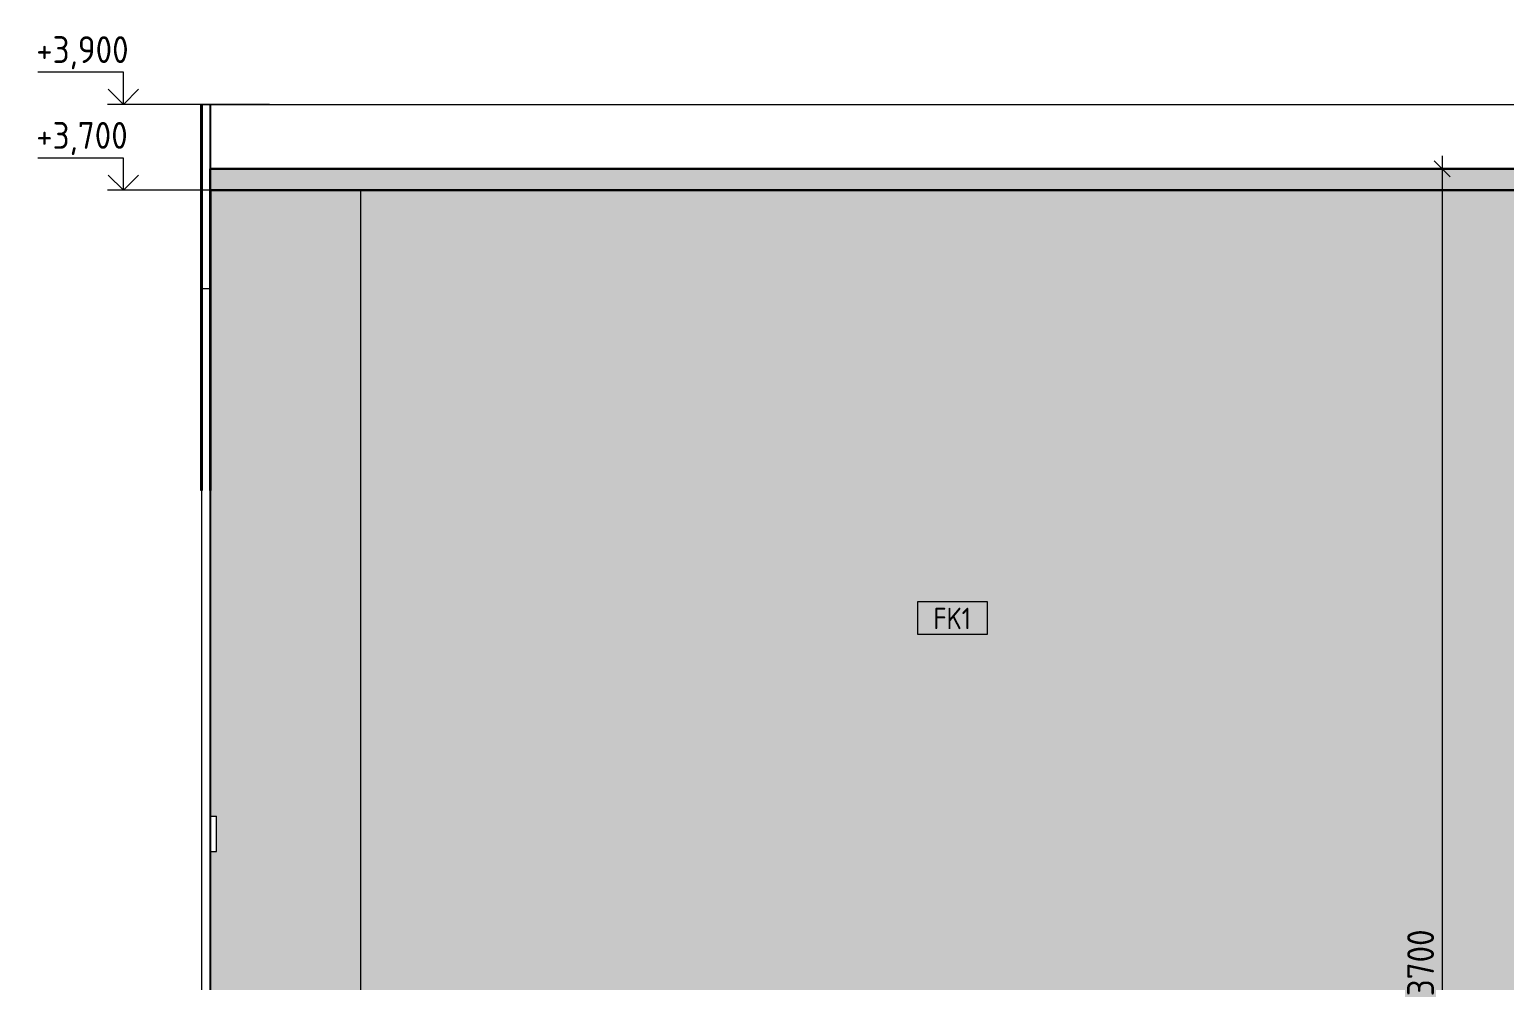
# Model space of a CAD drawing. Header units: millimetres. Extents: x 855 to 54851, y -2301 to 5636.
# Drawn here: x 47970 to 51410, y 1858 to 4075 of the extents above; entities that cross this region are included whole.
import ezdxf

# ---------------------------------------------------------------- set-up
doc = ezdxf.new("R2010")
doc.units = ezdxf.units.MM
for name, color, linetype, lineweight in [('A-ANNO-DIMS', 7, 'Continuous', 9), ('A-ANNO-DIMS-25', 7, 'Continuous', 9), ('A-FLOR', 7, 'Continuous', 9), ('A-WALL-IDEN', 7, 'Continuous', 9), ('A-WALL-PATT', 7, 'Continuous', 9), ('E-ELEC-EQPM', 7, 'Continuous', 9), ('G-ANNO-DIMS', 7, 'Continuous', 9), ('G-ANNO-DIMS-1', 7, 'Continuous', 20), ('I-WALL', 7, 'Continuous', 9)]:
    doc.layers.add(name, color=color, linetype=linetype, lineweight=lineweight)
for name, color, linetype, lineweight, true_color in [('A-CLNG-1', 7, 'Continuous', 9, 0x787878), ('A-CLNG-FNSH-1', 7, 'Continuous', 30, 0x3c3c3c), ('A-WALL-5', 7, 'Continuous', 40, 0x3c3c3c), ('A-WALL-FNSH-3', 7, 'Continuous', 30, 0x3c3c3c), ('I-WALL-1', 7, 'Continuous', 9, 0x787878)]:
    doc.layers.add(name, color=color, linetype=linetype, lineweight=lineweight, true_color=true_color)
doc.styles.add('GOST Common_7', font='GOST_Common.ttf', dxfattribs={"width": 0.9, "height": 50})
doc.styles.add('ISOCPEUR_2', font='isocpeur.ttf', dxfattribs={"width": 0.9, "height": 62.5})
doc.dimstyles.new('ISO-2_5_0_9К_БОЛЬШОЙ_1', dxfattribs={"dimscale": 304.8, "dimtxt": 62.248823, "dimasz": 0.123031, "dimexe": 0.098425, "dimexo": 0.246063, "dimgap": 0, "dimtad": 1, "dimdec": 0, "dimrnd": 10, "dimzin": 0, "dimdsep": 46, "dimtxsty": 'ISOCPEUR_2', "dimblk1": 'OBLIQUE', "dimblk2": 'OBLIQUE', "dimsah": 1, "dimcen": 0.09, "dimdle": 0.098425, "dimazin": 0, "dimtfac": 1, "dimtdec": 4, "dimtix": 1, "dimtmove": 0, "dimatfit": 3, "dimfxl": 1, "dimtvp": 1, "dimtolj": 1, "dimtzin": 0, "dimarcsym": 2})

# ---------------------------------------------------------------- blocks, each defined once
blk = doc.blocks.new('Рамки - Рамка х1-25282438-Развертка 1_67-4')
at = {"layer": 'E-ELEC-EQPM'}
for p, q in [((171, 2241), (185, 2241)), ((185, 2159), (185, 2241)), ((171, 2159), (185, 2159))]:
    blk.add_line(p, q, dxfattribs=at)
blk = doc.blocks.new('Высотные отметки - Стрелка_Верх-17668718-Развертка 1_67-4')
at = {"layer": 'G-ANNO-DIMS'}
for p, q in [((-32.1, 3975), (-232.1, 3975)), ((-32.1, 3900), (-32.1, 3975)), ((5.8, 3900), (-69.2, 3900))]:
    blk.add_line(p, q, dxfattribs=at)
at = {"layer": 'G-ANNO-DIMS-1'}
for q in [(-67.5, 3935.4), (3.2, 3935.4)]:
    blk.add_line((-32.1, 3900), q, dxfattribs=at)
blk = doc.blocks.new('DIMBLOCK53-Развертка 1_67-4')
at = {"layer": 'A-ANNO-DIMS-25', "lineweight": 20}
for p, q in [((51265.1, 3750), (51246.4, 3768.8)), ((51265.1, 3750), (51283.9, 3731.2)), ((51265.1, 50), (51246.4, 68.7)), ((51265.1, 50), (51283.9, 31.2))]:
    blk.add_line(p, q, dxfattribs=at)
at = {"layer": 'A-ANNO-DIMS-25'}
for p, q in [((51265.1, 3780), (51265.1, 50)), ((51216.6, 3750), (51295.1, 3750)), ((51265.1, 3750), (51216.6, 3750)), ((51216.6, 50), (51295.1, 50)), ((51265.1, 50), (51216.6, 50))]:
    blk.add_line(p, q, dxfattribs=at)
at = {"layer": 'A-ANNO-DIMS-25', "color": 0, "insert": (51183.5, 1821), "char_height": 62.5, "width": 189.619, "attachment_point": 1, "rotation": 90, "line_spacing_factor": 1.149209, "style": 'ISOCPEUR_2'}
blk.add_mtext('3700', dxfattribs=at)
blk = doc.blocks.new('_Oblique')
at = {"color": 0, "linetype": 'ByBlock', "lineweight": -2}
blk.add_line((-0.5, -0.5), (0.5, 0.5), dxfattribs=at)
blk = doc.blocks.new('М_стена_0001 - Типоразмер_без рамки-25382661-Развертка 1_67-4')
at = {"layer": 'A-WALL-IDEN'}
for p, q in [((1983.5, 2740.3), (1820.3, 2740.3)), ((1820.3, 2740.3), (1820.3, 2665.3)), ((1983.5, 2665.3), (1983.5, 2740.3)), ((1820.3, 2665.3), (1983.5, 2665.3))]:
    blk.add_line(p, q, dxfattribs=at)

msp = doc.modelspace()

# ---------------------------------------------------------------- hatches: boundary and pattern name
at = {"layer": 'A-CLNG-1'}
msp.add_hatch(color=256, dxfattribs=at).paths.add_polyline_path([(51606.1, 3700), (54821.1, 3700), (54821.1, 3750), (48391.1, 3750), (48391.1, 3700), (49988.5, 3700)])
at = {"layer": 'A-WALL-PATT'}
h = msp.add_hatch(color=256, dxfattribs=at)
h.paths.add_polyline_path([(48392.1, 0), (48398.5, 0), (48398.5, 504), (48392.1, 504), (48392.1, 0.6)])
h.paths.add_polyline_path([(48741.1, 0), (48741.1, 497.9), (48738.5, 497.9), (48738.5, 0)])
h.paths.add_polyline_path([(48509.9, 520), (48741.1, 520), (48741.1, 3700), (48392.1, 3700), (48392.1, 2241), (48406.1, 2241), (48406.1, 2159), (48392.1, 2159), (48392.1, 520), (48508.1, 520)])
h = msp.add_hatch(color=256, dxfattribs=at)
h.paths.add_polyline_path([(48741.9, 0), (48742.1, 497.9), (48741.1, 497.9), (48741.1, 0)])
h.paths.add_polyline_path([(48741.1, 520), (48742.1, 520), (48742.1, 3700), (48741.1, 3700), (48741.1, 609)])
h = msp.add_hatch(color=256, dxfattribs=at)
h.paths.add_polyline_path([(48756.9, 50), (51976.1, 50), (51976.1, 2100), (53376.1, 2100), (53376.1, 50), (54820.1, 50), (54820.1, 3700), (48742.1, 3700), (48742.1, 520), (48758.4, 520), (48758.4, 497.9), (48742.1, 497.9), (48742.1, 50), (48742.4, 50)])
h.paths.add_polyline_path([(48758.4, 100), (48742.4, 100), (48742.4, 470), (48758.4, 470), (48758.4, 121.3)])
h.paths.add_polyline_path([(53690.1, 859), (53689.1, 859), (53689.1, 941), (53771.1, 941), (53771.1, 859), (53692.1, 859)])
h.paths.add_polyline_path([(53562.5, 859), (53562.5, 941), (53644.5, 941), (53644.5, 859), (53563.5, 859)])
h.paths.add_polyline_path([(53575.5, 860), (53643.5, 860), (53643.5, 940), (53563.5, 940), (53563.5, 860), (53565.5, 860)])
h.paths.add_polyline_path([(53692.1, 860), (53770.1, 860), (53770.1, 940), (53690.1, 940), (53690.1, 860)])
h.paths.add_polyline_path([(53757.1, 862), (53692.1, 862), (53692.1, 938), (53768.1, 938), (53768.1, 862), (53758.1, 862)])
h.paths.add_polyline_path([(53565.5, 862), (53565.5, 938), (53641.5, 938), (53641.5, 862), (53575.5, 862)])
h.paths.add_polyline_path([(53703.1, 872), (53758.1, 872), (53758.1, 928), (53702.1, 928), (53702.1, 872)])
h.paths.add_polyline_path([(53604.5, 872), (53631.5, 872), (53631.5, 928), (53575.5, 928), (53575.5, 872), (53603, 872)])
h.paths.add_polyline_path([(53630.5, 873), (53576.5, 873), (53576.5, 927), (53630.5, 927)])
h.paths.add_polyline_path([(53703.1, 873), (53703.1, 927), (53757.1, 927), (53757.1, 873)])
h.paths.add_polyline_path([(54691.5, 1200), (53511.5, 1200), (53511.5, 2200), (54711.5, 2200), (54711.5, 1200)])
h.paths.add_polyline_path([(50051.1, 1500), (48851.1, 1500), (48851.1, 1540), (50051.1, 1540)])
at = {"layer": 'I-WALL-1'}
h = msp.add_hatch(dxfattribs=at)
h.set_pattern_fill('FP_14', color=256, style=0, pattern_type=2)
h.set_pattern_definition([(45, (48221.137, 0), (-14.25598, 14.25598), []), (45, (48235.393, 0), (-14.25598, 14.25598), [25.202, -5.04, 0.8382, -4.202])])
h.paths.add_polyline_path([(48371.1, 3000), (48371.1, 3900), (48370.8, 3900), (48370.8, 3000)])

# ---------------------------------------------------------------- linework, layer by layer
at = {"layer": 'A-CLNG-FNSH-1'}
for p, q in [((54821.1, 3750), (48391.1, 3750)), ((48391.1, 3750), (48391.1, 3700)), ((48392.1, 3700), (54820.1, 3700))]:
    msp.add_line(p, q, dxfattribs=at)
at = {"layer": 'A-FLOR'}
msp.add_line((48371.1, 3900), (54841.3, 3900), dxfattribs=at)
at = {"layer": 'A-WALL-5'}
for p, q in [((48371.1, 3900), (48370.8, 3900)), ((48371.1, 3000), (48371.1, 3900)), ((48370.8, 3000), (48371.1, 3000))]:
    msp.add_line(p, q, dxfattribs=at)
at = {"layer": 'A-WALL-FNSH-3'}
for p, q in [((48391.1, 3700), (48391.1, 3000)), ((48392.1, 3700), (48391.1, 3700)), ((48392.1, 3000), (48392.1, 3700)), ((48391.1, 3000), (48392.1, 3000))]:
    msp.add_line(p, q, dxfattribs=at)
at = {"layer": 'G-ANNO-DIMS'}
for p, q in [((48529.5, 3900), (48189, 3900)), ((48546.9, 3700), (48189, 3700))]:
    msp.add_line(p, q, dxfattribs=at)
at = {"layer": 'I-WALL'}
for p, q in [((48391.1, 3750), (48391.1, 3900)), ((48392.1, 3900), (48392.1, 3750)), ((48742.1, 3700), (48742.1, 520)), ((48371.1, 3470), (48371.1, 500)), ((48391.1, 3470), (48371.1, 3470)), ((48391.1, 474.4), (48391.1, 3000)), ((48392.1, 3000), (48392.1, 520))]:
    msp.add_line(p, q, dxfattribs=at)

# ---------------------------------------------------------------- block references
at = {"layer": 'A-WALL-IDEN'}
msp.add_blockref('М_стена_0001 - Типоразмер_без рамки-25382661-Развертка 1_67-4', (48221.1, 0), dxfattribs=at)
at = {"layer": 'E-ELEC-EQPM'}
msp.add_blockref('Рамки - Рамка х1-25282438-Развертка 1_67-4', (48221.1, 0), dxfattribs=at)
at = {"layer": 'G-ANNO-DIMS'}
for p in [(48221.1, 0), (48221.1, -200)]:
    msp.add_blockref('Высотные отметки - Стрелка_Верх-17668718-Развертка 1_67-4', p, dxfattribs=at)

# ---------------------------------------------------------------- texts
at = {"layer": 'A-WALL-IDEN', "insert": (50078.2, 2726.8), "char_height": 50, "width": 111.835, "attachment_point": 1, "style": 'GOST Common_7'}
msp.add_mtext('FK1', dxfattribs=at)

# ---------------------------------------------------------------- dimensions: what is measured, and where the dimension line sits
at = {"layer": 'A-ANNO-DIMS'}
dim = msp.add_linear_dim(base=(51265.1, 50), p1=(51291.6, 3750), p2=(51291.6, 50), angle=90, dimstyle='ISO-2_5_0_9К_БОЛЬШОЙ_1', override={"dimpost": '<>', "dimfxl": 3700}, dxfattribs=at)
dim.commit()
dim.dimension.update_dxf_attribs({"geometry": 'DIMBLOCK53-Развертка 1_67-4', "text_midpoint": (51233.9, 1900)})

# ---------------------------------------------------------------- next in the draw order: texts
at = {"layer": 'G-ANNO-DIMS', "char_height": 62.5, "width": 254.705, "attachment_point": 1, "line_spacing_factor": 1.149209, "style": 'ISOCPEUR_2', "bg_fill": 3, "box_fill_scale": 1.25, "bg_fill_color": 256, "bg_fill_true_color": 13158600, "bg_fill_transparency": 0}
for s, insert in [('+3,900', (47985.4, 4059.2)), ('+3,700', (47985.4, 3859.2))]:
    msp.add_mtext(s, dxfattribs=dict(at, insert=insert))

doc.saveas('drawing.dxf')
